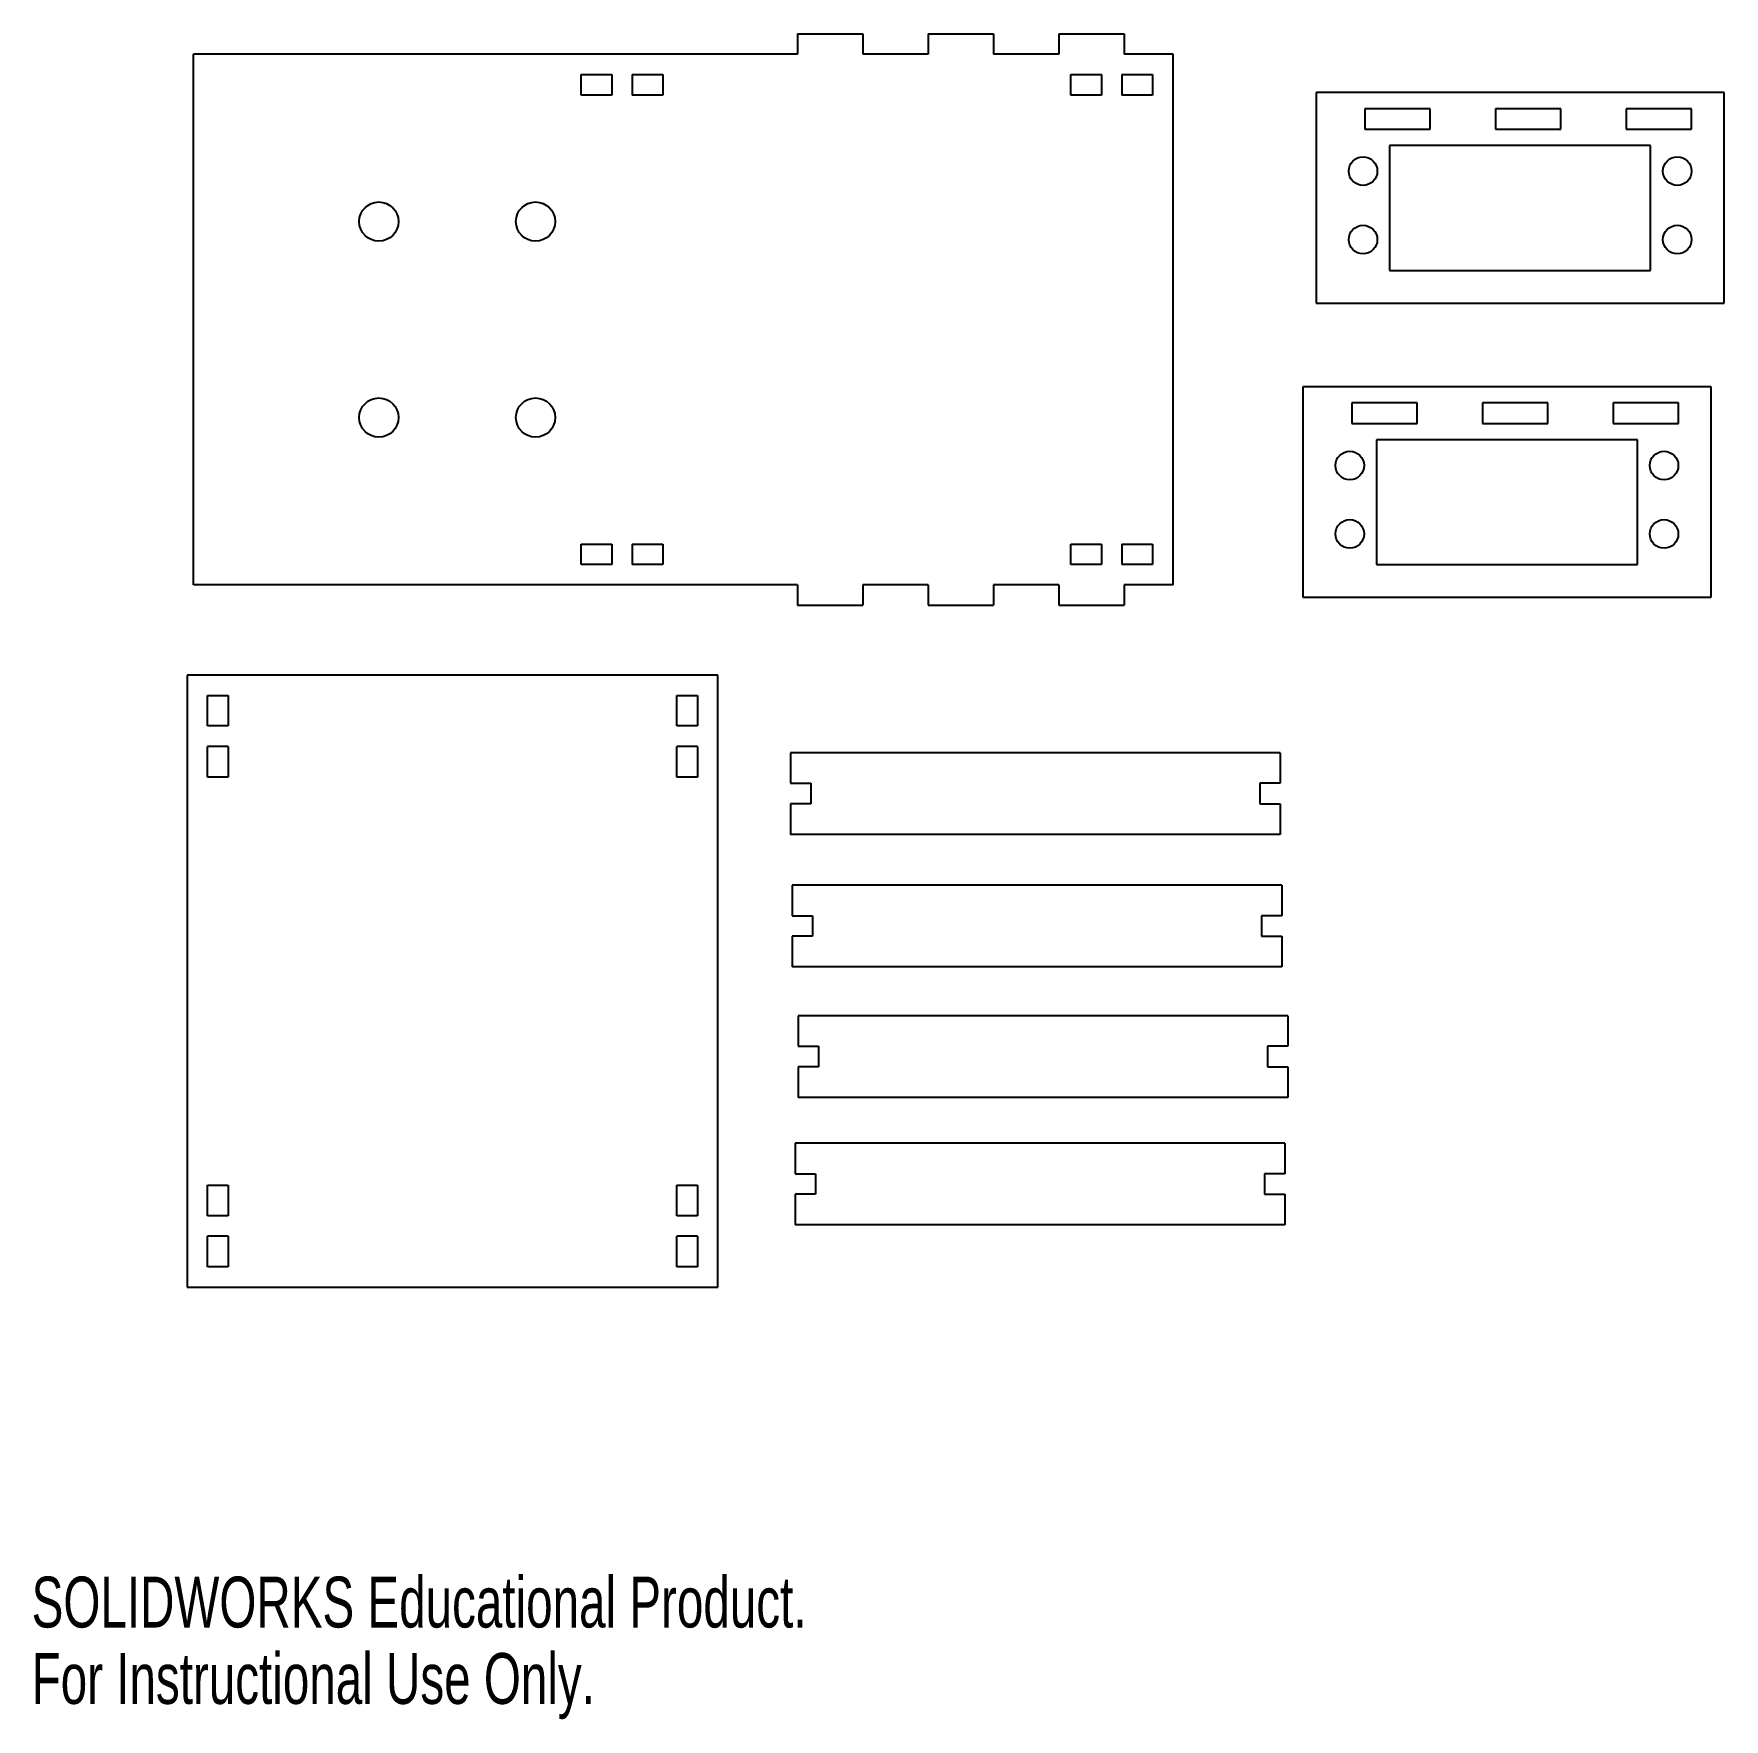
# Model space of a CAD drawing. Header units: inches. Extents: x 0 to 10.4, y 0 to 10.3.
import ezdxf

# ---------------------------------------------------------------- set-up
doc = ezdxf.new("R2010")
doc.units = ezdxf.units.IN
doc.header["$MEASUREMENT"] = 0
doc.styles.add('SLDTEXTSTYLE0', font='TXT', dxfattribs={"width": 0.7})

msp = doc.modelspace()

# ---------------------------------------------------------------- linework, layer by layer
at = {"color": 7, "linetype": 'Continuous', "lineweight": 25}
for p, q in [((4.692, 10.318), (4.692, 10.193)), ((4.692, 10.318), (5.092, 10.318)), ((5.092, 10.318), (5.092, 10.193)), ((5.492, 10.318), (5.492, 10.193)), ((5.492, 10.318), (5.892, 10.318)), ((5.892, 10.318), (5.892, 10.193)), ((6.292, 10.318), (6.292, 10.193)), ((6.292, 10.318), (6.692, 10.318)), ((6.692, 10.318), (6.692, 10.193)), ((0.992, 6.943), (0.992, 10.193)), ((4.692, 10.193), (0.992, 10.193)), ((5.492, 10.193), (5.092, 10.193)), ((6.292, 10.193), (5.892, 10.193)), ((6.992, 10.193), (6.692, 10.193)), ((6.992, 6.943), (6.992, 10.193)), ((3.367, 10.068), (3.554, 10.068)), ((3.367, 9.943), (3.367, 10.068)), ((3.554, 10.068), (3.554, 9.943)), ((3.679, 10.068), (3.867, 10.068)), ((3.679, 10.068), (3.679, 9.943)), ((3.867, 10.068), (3.867, 9.943)), ((6.367, 10.068), (6.554, 10.068)), ((6.367, 9.943), (6.367, 10.068)), ((6.554, 10.068), (6.554, 9.943)), ((6.679, 10.068), (6.867, 10.068)), ((6.679, 10.068), (6.679, 9.943)), ((6.867, 10.068), (6.867, 9.943)), ((3.554, 9.943), (3.367, 9.943)), ((3.867, 9.943), (3.679, 9.943)), ((6.554, 9.943), (6.367, 9.943)), ((6.867, 9.943), (6.679, 9.943)), ((7.868, 9.959), (7.868, 8.669)), ((10.368, 9.959), (7.868, 9.959)), ((10.368, 8.669), (10.368, 9.959)), ((8.568, 9.859), (8.168, 9.859)), ((8.168, 9.859), (8.168, 9.734)), ((8.568, 9.734), (8.568, 9.859)), ((9.368, 9.859), (8.968, 9.859)), ((8.968, 9.859), (8.968, 9.734)), ((9.368, 9.734), (9.368, 9.859)), ((10.168, 9.859), (9.768, 9.859)), ((9.768, 9.859), (9.768, 9.734)), ((10.168, 9.734), (10.168, 9.859)), ((8.168, 9.734), (8.568, 9.734)), ((8.968, 9.734), (9.368, 9.734)), ((9.768, 9.734), (10.168, 9.734)), ((9.918, 9.634), (8.318, 9.634)), ((8.318, 9.634), (8.318, 8.869)), ((9.918, 8.869), (9.918, 9.634)), ((8.318, 8.869), (9.918, 8.869)), ((7.868, 8.669), (10.368, 8.669)), ((7.788, 8.157), (7.788, 6.867)), ((10.288, 8.157), (7.788, 8.157)), ((10.288, 6.867), (10.288, 8.157)), ((8.488, 8.057), (8.088, 8.057)), ((8.088, 8.057), (8.088, 7.932)), ((8.488, 7.932), (8.488, 8.057)), ((9.288, 8.057), (8.888, 8.057)), ((8.888, 8.057), (8.888, 7.932)), ((9.288, 7.932), (9.288, 8.057)), ((10.088, 8.057), (9.688, 8.057)), ((9.688, 8.057), (9.688, 7.932)), ((10.088, 7.932), (10.088, 8.057)), ((8.088, 7.932), (8.488, 7.932)), ((8.888, 7.932), (9.288, 7.932)), ((9.688, 7.932), (10.088, 7.932)), ((9.838, 7.832), (8.238, 7.832)), ((8.238, 7.832), (8.238, 7.067)), ((9.838, 7.067), (9.838, 7.832)), ((3.367, 7.068), (3.367, 7.193)), ((3.367, 7.193), (3.554, 7.193)), ((3.554, 7.193), (3.554, 7.068)), ((3.679, 7.193), (3.679, 7.068)), ((3.679, 7.193), (3.867, 7.193)), ((3.867, 7.193), (3.867, 7.068)), ((6.367, 7.068), (6.367, 7.193)), ((6.367, 7.193), (6.554, 7.193)), ((6.554, 7.193), (6.554, 7.068)), ((6.679, 7.193), (6.679, 7.068)), ((6.679, 7.193), (6.867, 7.193)), ((6.867, 7.193), (6.867, 7.068)), ((3.554, 7.068), (3.367, 7.068)), ((3.867, 7.068), (3.679, 7.068)), ((6.554, 7.068), (6.367, 7.068)), ((6.867, 7.068), (6.679, 7.068)), ((8.238, 7.067), (9.838, 7.067)), ((4.692, 6.943), (0.992, 6.943)), ((4.692, 6.943), (4.692, 6.818)), ((5.492, 6.943), (5.092, 6.943)), ((5.092, 6.943), (5.092, 6.818)), ((5.492, 6.943), (5.492, 6.818)), ((6.292, 6.943), (5.892, 6.943)), ((5.892, 6.943), (5.892, 6.818)), ((6.292, 6.943), (6.292, 6.818)), ((6.992, 6.943), (6.692, 6.943)), ((6.692, 6.943), (6.692, 6.818)), ((7.788, 6.867), (10.288, 6.867)), ((4.692, 6.818), (5.092, 6.818)), ((5.492, 6.818), (5.892, 6.818)), ((6.292, 6.818), (6.692, 6.818)), ((4.203, 6.391), (0.953, 6.391)), ((0.953, 6.391), (0.953, 2.641)), ((4.203, 2.641), (4.203, 6.391)), ((1.078, 6.266), (1.203, 6.266)), ((1.078, 6.079), (1.078, 6.266)), ((1.203, 6.266), (1.203, 6.079)), ((3.953, 6.266), (4.078, 6.266)), ((3.953, 6.079), (3.953, 6.266)), ((4.078, 6.266), (4.078, 6.079)), ((1.203, 6.079), (1.078, 6.079)), ((4.078, 6.079), (3.953, 6.079)), ((1.203, 5.954), (1.078, 5.954)), ((1.078, 5.766), (1.078, 5.954)), ((1.203, 5.954), (1.203, 5.766)), ((4.078, 5.954), (3.953, 5.954)), ((3.953, 5.766), (3.953, 5.954)), ((4.078, 5.954), (4.078, 5.766)), ((4.649, 5.915), (4.649, 5.728)), ((7.649, 5.915), (4.649, 5.915)), ((7.649, 5.915), (7.649, 5.728)), ((1.203, 5.766), (1.078, 5.766)), ((4.078, 5.766), (3.953, 5.766)), ((4.649, 5.728), (4.774, 5.728)), ((4.774, 5.728), (4.774, 5.603)), ((7.649, 5.728), (7.524, 5.728)), ((7.524, 5.728), (7.524, 5.603)), ((4.649, 5.603), (4.649, 5.415)), ((4.774, 5.603), (4.649, 5.603)), ((7.524, 5.603), (7.649, 5.603)), ((7.649, 5.603), (7.649, 5.415)), ((7.649, 5.415), (4.649, 5.415)), ((4.659, 5.103), (4.659, 4.916)), ((7.659, 5.103), (4.659, 5.103)), ((7.659, 5.103), (7.659, 4.916)), ((4.659, 4.916), (4.784, 4.916)), ((4.784, 4.916), (4.784, 4.791)), ((7.659, 4.916), (7.534, 4.916)), ((7.534, 4.916), (7.534, 4.791)), ((4.659, 4.791), (4.659, 4.603)), ((4.784, 4.791), (4.659, 4.791)), ((7.534, 4.791), (7.659, 4.791)), ((7.659, 4.791), (7.659, 4.603)), ((7.659, 4.603), (4.659, 4.603)), ((4.695, 4.304), (4.695, 4.117)), ((7.695, 4.304), (4.695, 4.304)), ((7.695, 4.304), (7.695, 4.117)), ((4.695, 4.117), (4.82, 4.117)), ((4.82, 4.117), (4.82, 3.992)), ((7.695, 4.117), (7.57, 4.117)), ((7.57, 4.117), (7.57, 3.992)), ((4.695, 3.992), (4.695, 3.804)), ((4.82, 3.992), (4.695, 3.992)), ((7.57, 3.992), (7.695, 3.992)), ((7.695, 3.992), (7.695, 3.804)), ((7.695, 3.804), (4.695, 3.804)), ((4.677, 3.524), (4.677, 3.336)), ((7.677, 3.524), (4.677, 3.524)), ((7.677, 3.524), (7.677, 3.336)), ((4.677, 3.336), (4.802, 3.336)), ((4.802, 3.336), (4.802, 3.211)), ((7.677, 3.336), (7.552, 3.336)), ((7.552, 3.336), (7.552, 3.211)), ((1.078, 3.266), (1.203, 3.266)), ((1.078, 3.079), (1.078, 3.266)), ((1.203, 3.266), (1.203, 3.079)), ((3.953, 3.266), (4.078, 3.266)), ((3.953, 3.079), (3.953, 3.266)), ((4.078, 3.266), (4.078, 3.079)), ((4.677, 3.211), (4.677, 3.024)), ((4.802, 3.211), (4.677, 3.211)), ((7.552, 3.211), (7.677, 3.211)), ((7.677, 3.211), (7.677, 3.024)), ((1.203, 3.079), (1.078, 3.079)), ((4.078, 3.079), (3.953, 3.079)), ((7.677, 3.024), (4.677, 3.024)), ((1.203, 2.954), (1.078, 2.954)), ((1.078, 2.766), (1.078, 2.954)), ((1.203, 2.954), (1.203, 2.766)), ((4.078, 2.954), (3.953, 2.954)), ((3.953, 2.766), (3.953, 2.954)), ((4.078, 2.954), (4.078, 2.766)), ((1.203, 2.766), (1.078, 2.766)), ((4.078, 2.766), (3.953, 2.766)), ((0.953, 2.641), (4.203, 2.641))]:
    msp.add_line(p, q, dxfattribs=at)
for centre, radius in [((8.156, 9.477), 0.0875), ((10.081, 9.477), 0.0875), ((2.127, 9.168), 0.12), ((3.087, 9.168), 0.12), ((8.156, 9.058), 0.0875), ((10.081, 9.058), 0.0875), ((2.127, 7.968), 0.12), ((3.087, 7.968), 0.12), ((8.075, 7.674), 0.0875), ((10, 7.674), 0.0875), ((8.075, 7.255), 0.0875), ((10, 7.255), 0.0875)]:
    msp.add_circle(centre, radius, dxfattribs=at)

# ---------------------------------------------------------------- texts
at = {"color": 7, "linetype": 'Continuous', "char_height": 0.3114, "attachment_point": 1, "style": 'SLDTEXTSTYLE0'}
for s, insert in [('SOLIDWORKS Educational Product.', (0, 0.869)), ('For Instructional Use Only.', (0, 0.401))]:
    msp.add_mtext(s, dxfattribs=dict(at, insert=insert))

doc.saveas('drawing.dxf')
